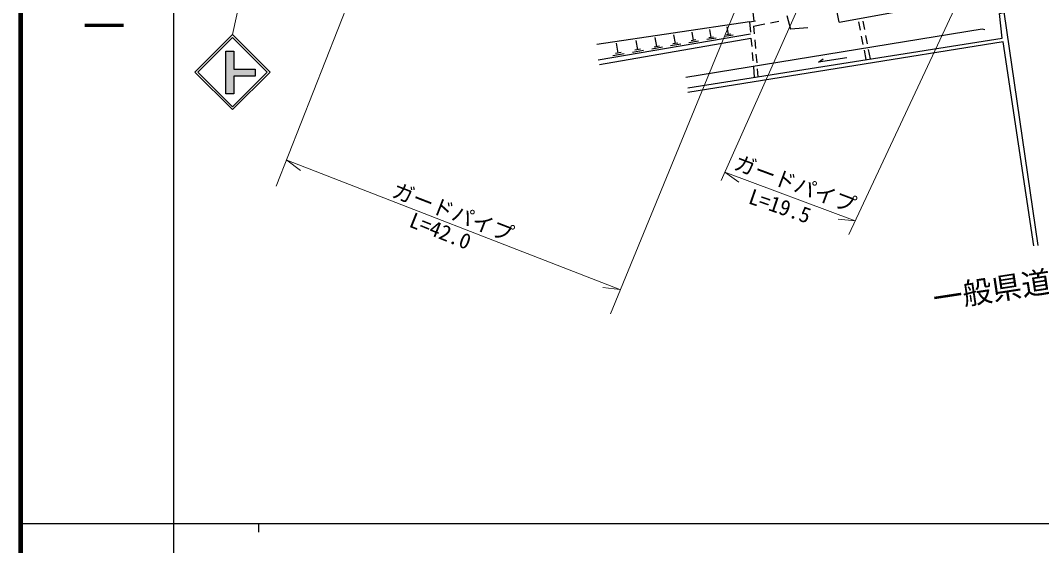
# Model space of a CAD drawing. Units: millimetres, scale not verified. Extents: x 40000 to 680000, y 20000 to 380000.
# Drawn here: x 40000 to 160014, y 202409 to 264156 of the extents above; entities that cross this region are included whole.
import ezdxf
from ezdxf.enums import TextEntityAlignment as Align

# ---------------------------------------------------------------- set-up
doc = ezdxf.new("R2010")
doc.units = ezdxf.units.MM
doc.header["$LTSCALE"] = 1000
for name, color, linetype, lineweight in [('M-BGD', 7, 'Continuous', 25), ('M-STR-HTXT', 7, 'Continuous', 13), ('M-STR-STRC', 7, 'Continuous', 25), ('M-TTL', 2, 'Continuous', 140), ('M-TTL-BAND', 7, 'Continuous', 25)]:
    doc.layers.add(name, color=color, linetype=linetype, lineweight=lineweight)
doc.styles.add('@ＭＳ ゴシック', font='')
doc.styles.add('ＭＳ ゴシック', font='')
doc.styles.get('@ＭＳ ゴシック').set_extended_font_data('@MS Gothic')
doc.styles.get('ＭＳ ゴシック').set_extended_font_data('MS Gothic')

msp = doc.modelspace()

# ---------------------------------------------------------------- hatches: boundary and pattern name
at = {"layer": 'M-STR-STRC'}
for points in [[(64149, 260559), (65063, 260559), (65063, 258437), (67596, 258437), (67596, 257613), (65098, 257613), (65098, 255509), (64149, 255509)], [(65098, 255509), (65098, 257613), (67596, 257613), (67596, 258437), (65063, 258437), (65063, 260559), (64149, 260559), (64149, 255509)], [(65098, 255509), (65098, 257613), (67596, 257613), (67596, 258437), (65063, 258437), (65063, 260559), (64149, 260559), (64149, 255509)], [(65098, 255509), (65098, 257613), (67596, 257613), (67596, 258437), (65063, 258437), (65063, 260559), (64149, 260559), (64149, 255509)], [(65098, 255509), (65098, 257613), (67596, 257613), (67596, 258437), (65063, 258437), (65063, 260559), (64149, 260559), (64149, 255509)], [(65098, 255509), (65098, 257613), (67596, 257613), (67596, 258437), (65063, 258437), (65063, 260559), (64149, 260559), (64149, 255509)]]:
    msp.add_hatch(color=256, dxfattribs=at).paths.add_polyline_path(points)

# ---------------------------------------------------------------- linework, layer by layer
at = {"layer": 'M-BGD'}
for p, q in [((125097, 274622), (126190, 264079)), ((136236, 263934), (150249, 266496)), ((125693, 263983), (126407, 264121)), ((128164, 263874), (129147, 264061)), ((130074, 264725), (130498, 263116)), ((138991, 264066), (139185, 263085)), ((155559, 265148), (159562, 237711)), ((125693, 263983), (107761, 261331)), ((153019, 263116), (118221, 257443)), ((121194, 262157), (121034, 263092)), ((123233, 262501), (123079, 263395)), ((125693, 263983), (125797, 262772)), ((126161, 263495), (127476, 263744)), ((126161, 263495), (126241, 262561)), ((132530, 263285), (130498, 263116)), ((138491, 263979), (138683, 262998)), ((153358, 263031), (153019, 263116)), ((107919, 259502), (125813, 262579)), ((125860, 262030), (108050, 258922)), ((112549, 260702), (112359, 261809)), ((114786, 261079), (114604, 262141)), ((116972, 261447), (116797, 262466)), ((119712, 261733), (118563, 261535)), ((119395, 261856), (118821, 261757)), ((119108, 261806), (118940, 262783)), ((121773, 262087), (120673, 261898)), ((121469, 262205), (120919, 262110)), ((123786, 262433), (122734, 262252)), ((123496, 262546), (122970, 262455)), ((125857, 262075), (125942, 261078)), ((126300, 261864), (126386, 260867)), ((138818, 262311), (139011, 261330)), ((139321, 262398), (139516, 261417)), ((110260, 260317), (110061, 261470)), ((113234, 260619), (111932, 260395)), ((112875, 260758), (112224, 260646)), ((115444, 260999), (114194, 260784)), ((115099, 261132), (114474, 261025)), ((117603, 261370), (116404, 261164)), ((117272, 261498), (116673, 261395)), ((139145, 260643), (139361, 259544)), ((139652, 260731), (139871, 259625)), ((110973, 260230), (109616, 259996)), ((110599, 260375), (109921, 260258)), ((126002, 260381), (126087, 259385)), ((126445, 260170), (126531, 259173)), ((126147, 258687), (126251, 257476)), ((126590, 258476), (126670, 257542))]:
    msp.add_line(p, q, dxfattribs=at)
for points in [[(136236, 263934), (132800, 281355), (130159, 282166)], [(118458, 256246), (155383, 262072), (155050, 264968), (164239, 267224)], [(159088, 237659), (155518, 261645), (118448, 255688)], [(137131, 259750), (133796, 259259), (134346, 259657)]]:
    msp.add_lwpolyline(points, dxfattribs=at)
at = {"layer": 'M-STR-HTXT'}
for p, q in [((89942, 295120), (70046, 244659)), ((129566, 278864), (109331, 229673)), ((136064, 276170), (122370, 245336)), ((137356, 238986), (150648, 267349)), ((71316, 247707), (110447, 232531)), ((71316, 247707), (72930, 246526)), ((138116, 240609), (122802, 246310)), ((122802, 246310), (124432, 245151)), ((138116, 240609), (136125, 240798)), ((110447, 232531), (108458, 232747))]:
    msp.add_line(p, q, dxfattribs=at)
at = {"layer": 'M-STR-STRC', "lineweight": 13}
msp.add_line((74194, 305449), (64923, 262499), dxfattribs=at)
at = {"layer": 'M-STR-STRC'}
for p, q in [((60510, 258087), (64923, 262499)), ((60850, 258087), (64923, 262160)), ((64923, 262499), (69335, 258087)), ((64923, 262160), (68995, 258087)), ((64149, 260559), (65063, 260559)), ((64149, 255509), (64149, 260559)), ((65063, 260559), (65063, 258437)), ((64923, 253674), (60510, 258087)), ((64923, 254014), (60850, 258087)), ((69335, 258087), (64923, 253674)), ((68995, 258087), (64923, 254014)), ((65063, 258437), (67596, 258437)), ((67596, 258437), (67596, 257613)), ((67596, 257613), (65098, 257613)), ((65098, 257613), (65098, 255509)), ((65098, 255509), (64149, 255509))]:
    msp.add_line(p, q, dxfattribs=at)
at = {"layer": 'M-TTL'}
msp.add_line((40000, 380000), (40000, 20000), dxfattribs=at)
at = {"layer": 'M-TTL-BAND'}
for p, q in [((58000, 370000), (58000, 20000)), ((40000, 205000), (579000, 205000)), ((68000, 205000), (68000, 204000))]:
    msp.add_line(p, q, dxfattribs=at)

# ---------------------------------------------------------------- texts
at = {"layer": 'M-BGD', "style": 'ＭＳ ゴシック'}
msp.add_text('一般県道湯野・山畑線', height=2566, rotation=8.711, dxfattribs=at).set_placement((147572, 229384), align=Align.BOTTOM_LEFT)
at = {"layer": 'M-STR-HTXT', "style": 'ＭＳ ゴシック'}
for s, rotation, p in [('ガードパイプ', 339.579, (123522, 246200)), ('ガードパイプ', 338.802, (83323, 242960)), ('L=19.5', 341.056, (125256, 242157)), ('L=42.0', 338.111, (85348, 239438))]:
    msp.add_text(s, height=1833, rotation=rotation, dxfattribs=at).set_placement(p, align=Align.BOTTOM_LEFT)
at = {"layer": 'M-TTL-BAND', "style": '@ＭＳ ゴシック'}
msp.add_text('縮尺千分の一', height=3666, rotation=270, dxfattribs=at).set_placement((49777, 261030), align=Align.MIDDLE_RIGHT)

doc.saveas('drawing.dxf')
